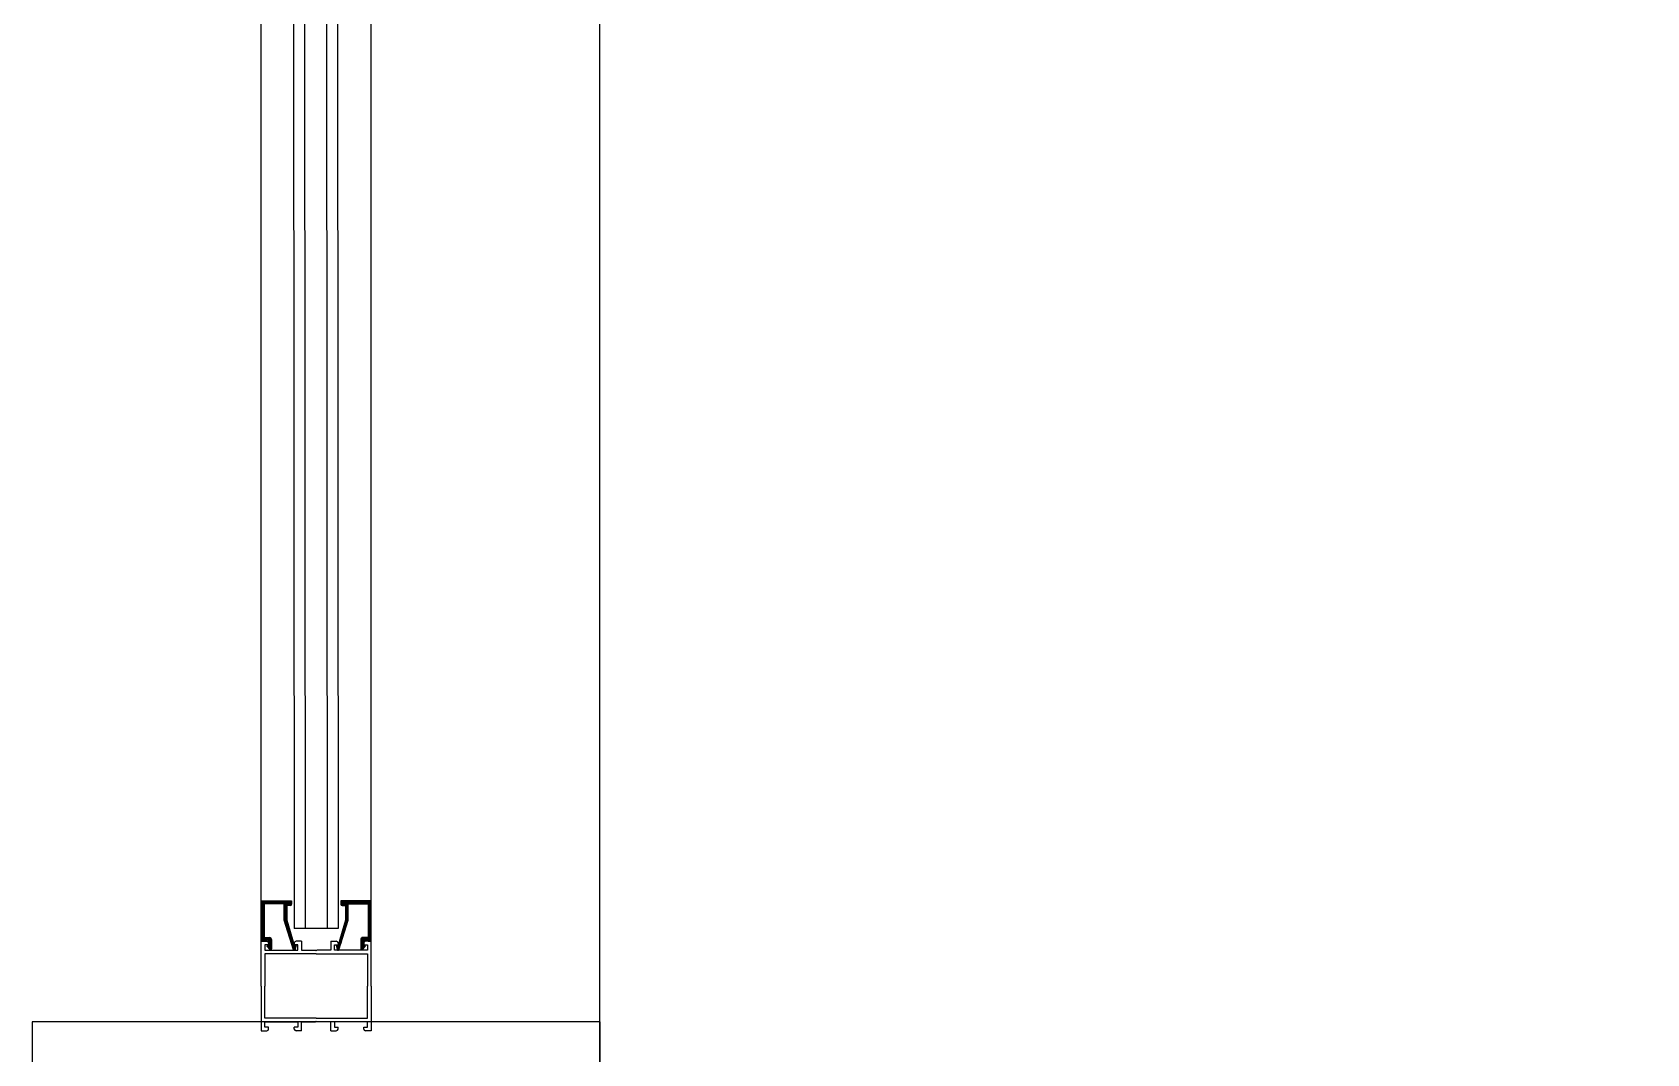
# Model space of a CAD drawing. Header units: millimetres. Extents: x 106699 to 122058, y 158555 to 162844.
# Drawn here: x 112304.4 to 112392.6, y 159896.7 to 159952.5 of the extents above; entities that cross this region are included whole.
import ezdxf

# ---------------------------------------------------------------- set-up
doc = ezdxf.new("R2010")
doc.units = ezdxf.units.MM
for name, color, linetype in [('300_Z4_FCD_F03$0$0-LNS-VL8', 252, 'Continuous'), ('300_Z4_FCD_F03$0$3-EXT-PRF', 231, 'Continuous'), ('300_Z4_FCD_F03$0$3-OPN-GLS', 4, 'Continuous'), ('300_Z4_STR_F03$0$2-SPS-RCN', 2, 'Continuous')]:
    doc.layers.add(name, color=color, linetype=linetype)
doc.layers.add('300_Z4_STR_F03$0$AUDIT_D_220920114151-103', color=251, linetype='Continuous', lineweight=5)
doc.layers.add('area', color=200, linetype='Continuous', plot=False)

# ---------------------------------------------------------------- blocks, each defined once
blk = doc.blocks.new('ÇEÇEVE')
at = {"layer": '300_Z4_FCD_F03$0$0-LNS-VL8'}
for p, q in [((104102.88, 177893.89), (104198.956, 177893.89)), ((104102.88, 177887.89), (104198.956, 177887.89))]:
    blk.add_line(p, q, dxfattribs=at)
at = {"layer": '300_Z4_FCD_F03$0$3-EXT-PRF'}
for p, q in [((104095.78, 177893.89), (104095.78, 177893.59)), ((104098.23, 177893.89), (104095.78, 177893.89)), ((104098.23, 177893.89), (104100.68, 177893.89)), ((104100.68, 177893.89), (104100.68, 177893.59)), ((104100.68, 177893.74), (104100.68, 177893.89)), ((104100.68, 177893.89), (104102.88, 177893.89)), ((104100.88, 177893.685), (104100.68, 177893.885)), ((104100.88, 177893.667), (104100.68, 177893.867)), ((104100.88, 177893.65), (104100.68, 177893.85)), ((104100.88, 177893.632), (104100.68, 177893.832)), ((104100.88, 177893.614), (104100.68, 177893.814)), ((104100.88, 177893.597), (104100.68, 177893.797)), ((104100.719, 177893.74), (104100.68, 177893.779)), ((104100.88, 177893.703), (104100.693, 177893.89)), ((104100.88, 177893.72), (104100.71, 177893.89)), ((104100.88, 177893.738), (104100.728, 177893.89)), ((104100.896, 177893.74), (104100.746, 177893.89)), ((104100.913, 177893.74), (104100.763, 177893.89)), ((104100.931, 177893.74), (104100.781, 177893.89)), ((104100.949, 177893.74), (104100.799, 177893.89)), ((104100.966, 177893.74), (104100.816, 177893.89)), ((104100.984, 177893.74), (104100.834, 177893.89)), ((104101.002, 177893.74), (104100.852, 177893.89)), ((104101.019, 177893.74), (104100.869, 177893.89)), ((104101.037, 177893.74), (104100.887, 177893.89)), ((104101.055, 177893.74), (104100.905, 177893.89)), ((104101.072, 177893.74), (104100.922, 177893.89)), ((104101.09, 177893.74), (104100.94, 177893.89)), ((104101.108, 177893.74), (104100.958, 177893.89)), ((104101.125, 177893.74), (104100.975, 177893.89)), ((104101.143, 177893.74), (104100.993, 177893.89)), ((104101.161, 177893.74), (104101.011, 177893.89)), ((104101.179, 177893.74), (104101.029, 177893.89)), ((104101.196, 177893.74), (104101.046, 177893.89)), ((104101.214, 177893.74), (104101.064, 177893.89)), ((104101.232, 177893.74), (104101.082, 177893.89)), ((104101.249, 177893.74), (104101.099, 177893.89)), ((104101.267, 177893.74), (104101.117, 177893.89)), ((104101.285, 177893.74), (104101.135, 177893.89)), ((104101.302, 177893.74), (104101.152, 177893.89)), ((104101.32, 177893.74), (104101.17, 177893.89)), ((104101.338, 177893.74), (104101.188, 177893.89)), ((104101.355, 177893.74), (104101.205, 177893.89)), ((104101.373, 177893.74), (104101.223, 177893.89)), ((104101.391, 177893.74), (104101.241, 177893.89)), ((104101.408, 177893.74), (104101.258, 177893.89)), ((104101.426, 177893.74), (104101.276, 177893.89)), ((104101.444, 177893.74), (104101.294, 177893.89)), ((104101.461, 177893.74), (104101.311, 177893.89)), ((104101.479, 177893.74), (104101.329, 177893.89)), ((104101.497, 177893.74), (104101.347, 177893.89)), ((104101.514, 177893.74), (104101.364, 177893.89)), ((104101.532, 177893.74), (104101.382, 177893.89)), ((104101.55, 177893.74), (104101.4, 177893.89)), ((104101.567, 177893.74), (104101.417, 177893.89)), ((104101.585, 177893.74), (104101.435, 177893.89)), ((104101.603, 177893.74), (104101.453, 177893.89)), ((104101.62, 177893.74), (104101.47, 177893.89)), ((104101.638, 177893.74), (104101.488, 177893.89)), ((104101.656, 177893.74), (104101.506, 177893.89)), ((104101.673, 177893.74), (104101.523, 177893.89)), ((104101.691, 177893.74), (104101.541, 177893.89)), ((104101.709, 177893.74), (104101.559, 177893.89)), ((104101.727, 177893.74), (104101.577, 177893.89)), ((104101.744, 177893.74), (104101.594, 177893.89)), ((104101.762, 177893.74), (104101.612, 177893.89)), ((104101.78, 177893.74), (104101.63, 177893.89)), ((104101.797, 177893.74), (104101.647, 177893.89)), ((104101.815, 177893.74), (104101.665, 177893.89)), ((104101.833, 177893.74), (104101.683, 177893.89)), ((104101.85, 177893.74), (104101.7, 177893.89)), ((104101.868, 177893.74), (104101.718, 177893.89)), ((104101.886, 177893.74), (104101.736, 177893.89)), ((104101.903, 177893.74), (104101.753, 177893.89)), ((104101.921, 177893.74), (104101.771, 177893.89)), ((104101.939, 177893.74), (104101.789, 177893.89)), ((104101.956, 177893.74), (104101.806, 177893.89)), ((104101.974, 177893.74), (104101.824, 177893.89)), ((104101.992, 177893.74), (104101.842, 177893.89)), ((104102.009, 177893.74), (104101.859, 177893.89)), ((104102.027, 177893.74), (104101.877, 177893.89)), ((104102.045, 177893.74), (104101.895, 177893.89)), ((104102.062, 177893.74), (104101.912, 177893.89)), ((104102.08, 177893.74), (104101.93, 177893.89)), ((104102.098, 177893.74), (104101.948, 177893.89)), ((104102.115, 177893.74), (104101.965, 177893.89)), ((104102.133, 177893.74), (104101.983, 177893.89)), ((104102.151, 177893.74), (104102.001, 177893.89)), ((104102.168, 177893.74), (104102.018, 177893.89)), ((104102.186, 177893.74), (104102.036, 177893.89)), ((104102.204, 177893.74), (104102.054, 177893.89)), ((104102.221, 177893.74), (104102.071, 177893.89)), ((104102.239, 177893.74), (104102.089, 177893.89)), ((104102.257, 177893.74), (104102.107, 177893.89)), ((104102.275, 177893.74), (104102.125, 177893.89)), ((104102.292, 177893.74), (104102.142, 177893.89)), ((104102.31, 177893.74), (104102.16, 177893.89)), ((104102.328, 177893.74), (104102.178, 177893.89)), ((104102.345, 177893.74), (104102.195, 177893.89)), ((104102.363, 177893.74), (104102.213, 177893.89)), ((104102.381, 177893.74), (104102.231, 177893.89)), ((104102.398, 177893.74), (104102.248, 177893.89)), ((104102.416, 177893.74), (104102.266, 177893.89)), ((104102.434, 177893.74), (104102.284, 177893.89)), ((104102.451, 177893.74), (104102.301, 177893.89)), ((104102.469, 177893.74), (104102.319, 177893.89)), ((104102.487, 177893.74), (104102.337, 177893.89)), ((104102.504, 177893.74), (104102.354, 177893.89)), ((104102.522, 177893.74), (104102.372, 177893.89)), ((104102.54, 177893.74), (104102.39, 177893.89)), ((104102.557, 177893.74), (104102.407, 177893.89)), ((104102.575, 177893.74), (104102.425, 177893.89)), ((104102.593, 177893.74), (104102.443, 177893.89)), ((104102.61, 177893.74), (104102.46, 177893.89)), ((104102.628, 177893.74), (104102.478, 177893.89)), ((104102.646, 177893.74), (104102.496, 177893.89)), ((104102.663, 177893.74), (104102.513, 177893.89)), ((104102.681, 177893.74), (104102.531, 177893.89)), ((104102.699, 177893.74), (104102.549, 177893.89)), ((104102.716, 177893.74), (104102.566, 177893.89)), ((104102.88, 177893.594), (104102.584, 177893.89)), ((104102.88, 177893.612), (104102.602, 177893.89)), ((104102.88, 177893.63), (104102.62, 177893.89)), ((104102.88, 177893.647), (104102.637, 177893.89)), ((104102.88, 177893.665), (104102.655, 177893.89)), ((104102.88, 177893.683), (104102.673, 177893.89)), ((104102.88, 177893.7), (104102.69, 177893.89)), ((104102.88, 177893.718), (104102.708, 177893.89)), ((104102.88, 177893.736), (104102.726, 177893.89)), ((104102.88, 177893.753), (104102.743, 177893.89)), ((104102.88, 177893.771), (104102.761, 177893.89)), ((104102.88, 177893.789), (104102.779, 177893.89)), ((104102.88, 177893.806), (104102.796, 177893.89)), ((104102.88, 177893.824), (104102.814, 177893.89)), ((104102.88, 177893.842), (104102.832, 177893.89)), ((104102.88, 177893.859), (104102.849, 177893.89)), ((104102.88, 177893.877), (104102.867, 177893.89)), ((104102.88, 177893.89), (104102.88, 177892.24)), ((104095.88, 177893.49), (104095.98, 177893.49)), ((104095.98, 177893.69), (104096.28, 177893.69)), ((104095.98, 177893.49), (104095.98, 177893.69)), ((104096.28, 177893.69), (104096.28, 177891.89)), ((104096.48, 177893.69), (104098.23, 177893.69)), ((104096.48, 177890.89), (104096.48, 177893.69)), ((104099.98, 177893.69), (104098.23, 177893.69)), ((104099.98, 177890.89), (104099.98, 177893.69)), ((104100.48, 177893.69), (104100.18, 177893.69)), ((104100.18, 177893.69), (104100.18, 177891.89)), ((104100.21, 177893.4), (104100.4, 177893.58)), ((104100.28, 177893.33), (104100.21, 177893.4)), ((104100.21, 177893.38), (104100.21, 177893.4)), ((104100.263, 177893.33), (104100.21, 177893.383)), ((104100.242, 177893.333), (104100.213, 177893.362)), ((104100.298, 177893.33), (104100.219, 177893.409)), ((104100.316, 177893.33), (104100.228, 177893.418)), ((104100.333, 177893.33), (104100.237, 177893.426)), ((104100.351, 177893.33), (104100.246, 177893.435)), ((104100.369, 177893.33), (104100.255, 177893.443)), ((104100.78, 177893.33), (104100.26, 177893.33)), ((104100.386, 177893.33), (104100.264, 177893.452)), ((104100.404, 177893.33), (104100.273, 177893.46)), ((104100.422, 177893.33), (104100.283, 177893.469)), ((104100.439, 177893.33), (104100.292, 177893.478)), ((104100.457, 177893.33), (104100.301, 177893.486)), ((104100.475, 177893.33), (104100.31, 177893.495)), ((104100.492, 177893.33), (104100.319, 177893.503)), ((104100.51, 177893.33), (104100.328, 177893.512)), ((104100.528, 177893.33), (104100.337, 177893.521)), ((104100.546, 177893.33), (104100.346, 177893.529)), ((104100.563, 177893.33), (104100.355, 177893.538)), ((104100.581, 177893.33), (104100.364, 177893.546)), ((104100.599, 177893.33), (104100.373, 177893.555)), ((104100.45, 177893.496), (104100.383, 177893.564)), ((104100.424, 177893.54), (104100.392, 177893.572)), ((104100.4, 177893.58), (104100.46, 177893.48)), ((104100.46, 177893.48), (104100.73, 177893.48)), ((104100.616, 177893.33), (104100.466, 177893.48)), ((104100.48, 177893.49), (104100.48, 177893.69)), ((104100.58, 177893.49), (104100.48, 177893.49)), ((104100.634, 177893.33), (104100.484, 177893.48)), ((104100.652, 177893.33), (104100.502, 177893.48)), ((104100.669, 177893.33), (104100.519, 177893.48)), ((104100.687, 177893.33), (104100.537, 177893.48)), ((104100.705, 177893.33), (104100.555, 177893.48)), ((104100.722, 177893.33), (104100.572, 177893.48)), ((104100.74, 177893.33), (104100.59, 177893.48)), ((104100.758, 177893.33), (104100.608, 177893.48)), ((104100.775, 177893.33), (104100.625, 177893.48)), ((104100.792, 177893.331), (104100.643, 177893.48)), ((104100.807, 177893.334), (104100.661, 177893.48)), ((104100.82, 177893.338), (104100.678, 177893.48)), ((104100.701, 177893.74), (104100.68, 177893.761)), ((104100.684, 177893.74), (104100.68, 177893.744)), ((104100.73, 177893.74), (104100.68, 177893.74)), ((104100.832, 177893.344), (104100.696, 177893.48)), ((104100.842, 177893.352), (104100.714, 177893.48)), ((104100.73, 177893.48), (104100.73, 177893.74)), ((104100.88, 177893.579), (104100.73, 177893.729)), ((104100.88, 177893.561), (104100.73, 177893.711)), ((104100.88, 177893.544), (104100.73, 177893.694)), ((104100.88, 177893.526), (104100.73, 177893.676)), ((104100.88, 177893.508), (104100.73, 177893.658)), ((104100.88, 177893.491), (104100.73, 177893.641)), ((104100.88, 177893.473), (104100.73, 177893.623)), ((104100.88, 177893.455), (104100.73, 177893.605)), ((104100.88, 177893.437), (104100.73, 177893.587)), ((104100.879, 177893.42), (104100.73, 177893.57)), ((104100.877, 177893.405), (104100.73, 177893.552)), ((104100.872, 177893.392), (104100.73, 177893.534)), ((104100.867, 177893.38), (104100.73, 177893.517)), ((104100.86, 177893.369), (104100.73, 177893.499)), ((104100.851, 177893.36), (104100.73, 177893.481)), ((104102.73, 177893.74), (104100.88, 177893.74)), ((104100.88, 177893.74), (104100.88, 177893.43)), ((104102.73, 177892.64), (104102.73, 177893.74)), ((104102.88, 177893.576), (104102.73, 177893.726)), ((104102.88, 177893.559), (104102.73, 177893.709)), ((104102.88, 177893.541), (104102.73, 177893.691)), ((104102.88, 177893.523), (104102.73, 177893.673)), ((104102.88, 177893.506), (104102.73, 177893.656)), ((104102.88, 177893.488), (104102.73, 177893.638)), ((104102.88, 177893.47), (104102.73, 177893.62)), ((104102.88, 177893.453), (104102.73, 177893.603)), ((104102.88, 177893.435), (104102.73, 177893.585)), ((104102.88, 177893.417), (104102.73, 177893.567)), ((104102.88, 177893.4), (104102.73, 177893.55)), ((104102.88, 177893.382), (104102.73, 177893.532)), ((104102.88, 177893.364), (104102.73, 177893.514)), ((104102.88, 177893.347), (104102.73, 177893.497)), ((104102.88, 177893.329), (104102.73, 177893.479)), ((104102.88, 177893.311), (104102.73, 177893.461)), ((104102.88, 177893.294), (104102.73, 177893.444)), ((104102.88, 177893.276), (104102.73, 177893.426)), ((104102.88, 177893.258), (104102.73, 177893.408)), ((104102.88, 177893.241), (104102.73, 177893.391)), ((104102.88, 177893.223), (104102.73, 177893.373)), ((104102.88, 177893.205), (104102.73, 177893.355)), ((104102.88, 177893.188), (104102.73, 177893.338)), ((104102.88, 177893.17), (104102.73, 177893.32)), ((104102.88, 177893.152), (104102.73, 177893.302)), ((104102.88, 177893.135), (104102.73, 177893.285)), ((104102.88, 177893.117), (104102.73, 177893.267)), ((104102.88, 177893.099), (104102.73, 177893.249)), ((104102.88, 177893.082), (104102.73, 177893.232)), ((104102.88, 177893.064), (104102.73, 177893.214)), ((104102.88, 177893.046), (104102.73, 177893.196)), ((104102.88, 177893.028), (104102.73, 177893.178)), ((104102.88, 177893.011), (104102.73, 177893.161)), ((104102.88, 177892.993), (104102.73, 177893.143)), ((104102.88, 177892.975), (104102.73, 177893.125)), ((104102.88, 177892.958), (104102.73, 177893.108)), ((104102.88, 177892.94), (104102.73, 177893.09)), ((104102.88, 177892.922), (104102.73, 177893.072)), ((104102.88, 177892.905), (104102.73, 177893.055)), ((104102.88, 177892.887), (104102.73, 177893.037)), ((104102.88, 177892.869), (104102.73, 177893.019)), ((104102.88, 177892.852), (104102.73, 177893.002)), ((104102.88, 177892.834), (104102.73, 177892.984)), ((104102.88, 177892.816), (104102.73, 177892.966)), ((104102.88, 177892.799), (104102.73, 177892.949)), ((104102.88, 177892.781), (104102.73, 177892.931)), ((104102.88, 177892.763), (104102.73, 177892.913)), ((104102.88, 177892.746), (104102.73, 177892.896)), ((104095.88, 177892.09), (104095.98, 177892.09)), ((104095.98, 177891.89), (104095.98, 177892.09)), ((104100.226, 177892.041), (104100.18, 177892.087)), ((104100.18, 177892.051), (104100.18, 177892.085)), ((104100.203, 177892.046), (104100.18, 177892.069)), ((104100.181, 177892.05), (104100.18, 177892.052)), ((104100.46, 177891.99), (104100.18, 177892.051)), ((104100.249, 177892.036), (104100.183, 177892.102)), ((104100.271, 177892.031), (104100.189, 177892.114)), ((104100.294, 177892.026), (104100.197, 177892.123)), ((104100.316, 177892.021), (104100.207, 177892.13)), ((104100.21, 177892.131), (104101.83, 177892.64)), ((104100.339, 177892.016), (104100.221, 177892.134)), ((104100.362, 177892.011), (104100.234, 177892.139)), ((104100.384, 177892.006), (104100.248, 177892.143)), ((104100.407, 177892.001), (104100.261, 177892.147)), ((104100.429, 177891.996), (104100.274, 177892.151)), ((104100.452, 177891.992), (104100.288, 177892.156)), ((104100.46, 177892.001), (104100.301, 177892.16)), ((104100.46, 177892.019), (104100.315, 177892.164)), ((104100.46, 177892.037), (104100.328, 177892.168)), ((104100.46, 177892.054), (104100.342, 177892.173)), ((104100.46, 177892.072), (104100.355, 177892.177)), ((104100.46, 177892.09), (104100.369, 177892.181)), ((104100.473, 177892.094), (104100.382, 177892.185)), ((104100.487, 177892.098), (104100.395, 177892.189)), ((104100.501, 177892.102), (104100.409, 177892.194)), ((104100.514, 177892.106), (104100.422, 177892.198)), ((104100.528, 177892.11), (104100.436, 177892.202)), ((104100.542, 177892.114), (104100.449, 177892.206)), ((104101.83, 177892.49), (104100.46, 177892.09)), ((104100.46, 177892.09), (104100.46, 177891.99)), ((104100.556, 177892.118), (104100.463, 177892.211)), ((104100.569, 177892.122), (104100.476, 177892.215)), ((104100.48, 177891.89), (104100.48, 177892.09)), ((104100.58, 177892.09), (104100.48, 177892.09)), ((104100.583, 177892.126), (104100.49, 177892.219)), ((104100.597, 177892.13), (104100.503, 177892.223)), ((104100.61, 177892.134), (104100.517, 177892.227)), ((104100.624, 177892.138), (104100.53, 177892.232)), ((104100.638, 177892.142), (104100.543, 177892.236)), ((104100.651, 177892.146), (104100.557, 177892.24)), ((104100.665, 177892.15), (104100.57, 177892.244)), ((104100.679, 177892.154), (104100.584, 177892.249)), ((104100.692, 177892.158), (104100.597, 177892.253)), ((104100.706, 177892.162), (104100.611, 177892.257)), ((104100.72, 177892.166), (104100.624, 177892.261)), ((104100.733, 177892.17), (104100.638, 177892.265)), ((104100.747, 177892.174), (104100.651, 177892.27)), ((104100.761, 177892.178), (104100.665, 177892.274)), ((104100.774, 177892.182), (104100.678, 177892.278)), ((104100.788, 177892.186), (104100.691, 177892.282)), ((104100.802, 177892.19), (104100.705, 177892.287)), ((104100.815, 177892.194), (104100.718, 177892.291)), ((104100.829, 177892.198), (104100.732, 177892.295)), ((104100.843, 177892.202), (104100.745, 177892.299)), ((104100.857, 177892.206), (104100.759, 177892.303)), ((104100.87, 177892.21), (104100.772, 177892.308)), ((104100.884, 177892.214), (104100.786, 177892.312)), ((104100.898, 177892.218), (104100.799, 177892.316)), ((104100.911, 177892.222), (104100.813, 177892.32)), ((104100.925, 177892.226), (104100.826, 177892.325)), ((104100.939, 177892.23), (104100.839, 177892.329)), ((104100.952, 177892.234), (104100.853, 177892.333)), ((104100.966, 177892.238), (104100.866, 177892.337)), ((104100.98, 177892.242), (104100.88, 177892.341)), ((104100.993, 177892.246), (104100.893, 177892.346)), ((104101.007, 177892.25), (104100.907, 177892.35)), ((104101.021, 177892.254), (104100.92, 177892.354)), ((104101.034, 177892.258), (104100.934, 177892.358)), ((104101.048, 177892.262), (104100.947, 177892.363)), ((104101.062, 177892.266), (104100.961, 177892.367)), ((104101.075, 177892.27), (104100.974, 177892.371)), ((104101.089, 177892.274), (104100.987, 177892.375)), ((104101.103, 177892.278), (104101.001, 177892.38)), ((104101.117, 177892.282), (104101.014, 177892.384)), ((104101.13, 177892.286), (104101.028, 177892.388)), ((104101.144, 177892.29), (104101.041, 177892.392)), ((104101.158, 177892.294), (104101.055, 177892.396)), ((104101.171, 177892.298), (104101.068, 177892.401)), ((104101.185, 177892.302), (104101.082, 177892.405)), ((104101.199, 177892.306), (104101.095, 177892.409)), ((104101.212, 177892.31), (104101.108, 177892.413)), ((104101.226, 177892.314), (104101.122, 177892.418)), ((104101.24, 177892.318), (104101.135, 177892.422)), ((104101.253, 177892.322), (104101.149, 177892.426)), ((104101.267, 177892.326), (104101.162, 177892.43)), ((104101.281, 177892.33), (104101.176, 177892.434)), ((104101.294, 177892.334), (104101.189, 177892.439)), ((104101.308, 177892.338), (104101.203, 177892.443)), ((104101.322, 177892.341), (104101.216, 177892.447)), ((104101.335, 177892.345), (104101.23, 177892.451)), ((104101.349, 177892.349), (104101.243, 177892.456)), ((104101.363, 177892.353), (104101.256, 177892.46)), ((104101.376, 177892.357), (104101.27, 177892.464)), ((104101.39, 177892.361), (104101.283, 177892.468)), ((104101.404, 177892.365), (104101.297, 177892.472)), ((104101.418, 177892.369), (104101.31, 177892.477)), ((104101.431, 177892.373), (104101.324, 177892.481)), ((104101.445, 177892.377), (104101.337, 177892.485)), ((104101.459, 177892.381), (104101.351, 177892.489)), ((104101.472, 177892.385), (104101.364, 177892.494)), ((104101.486, 177892.389), (104101.378, 177892.498)), ((104101.5, 177892.393), (104101.391, 177892.502)), ((104101.513, 177892.397), (104101.404, 177892.506)), ((104101.527, 177892.401), (104101.418, 177892.51)), ((104101.541, 177892.405), (104101.431, 177892.515)), ((104101.554, 177892.409), (104101.445, 177892.519)), ((104101.568, 177892.413), (104101.458, 177892.523)), ((104101.582, 177892.417), (104101.472, 177892.527)), ((104101.595, 177892.421), (104101.485, 177892.532)), ((104101.609, 177892.425), (104101.499, 177892.536)), ((104101.623, 177892.429), (104101.512, 177892.54)), ((104101.636, 177892.433), (104101.526, 177892.544)), ((104101.65, 177892.437), (104101.539, 177892.549)), ((104101.664, 177892.441), (104101.552, 177892.553)), ((104101.677, 177892.445), (104101.566, 177892.557)), ((104101.691, 177892.449), (104101.579, 177892.561)), ((104101.705, 177892.453), (104101.593, 177892.565)), ((104101.719, 177892.457), (104101.606, 177892.57)), ((104101.732, 177892.461), (104101.62, 177892.574)), ((104101.746, 177892.465), (104101.633, 177892.578)), ((104101.76, 177892.469), (104101.647, 177892.582)), ((104101.773, 177892.473), (104101.66, 177892.587)), ((104101.787, 177892.477), (104101.674, 177892.591)), ((104101.801, 177892.481), (104101.687, 177892.595)), ((104101.814, 177892.485), (104101.7, 177892.599)), ((104101.828, 177892.489), (104101.714, 177892.603)), ((104101.845, 177892.49), (104101.727, 177892.608)), ((104101.863, 177892.49), (104101.741, 177892.612)), ((104101.881, 177892.49), (104101.754, 177892.616)), ((104101.898, 177892.49), (104101.768, 177892.62)), ((104101.916, 177892.49), (104101.781, 177892.625)), ((104101.934, 177892.49), (104101.795, 177892.629)), ((104101.951, 177892.49), (104101.808, 177892.633)), ((104101.969, 177892.49), (104101.822, 177892.637)), ((104101.83, 177892.64), (104101.93, 177892.64)), ((104102.63, 177892.49), (104101.83, 177892.49)), ((104101.987, 177892.49), (104101.837, 177892.64)), ((104102.004, 177892.49), (104101.854, 177892.64)), ((104102.022, 177892.49), (104101.872, 177892.64)), ((104102.04, 177892.49), (104101.89, 177892.64)), ((104102.057, 177892.49), (104101.907, 177892.64)), ((104102.075, 177892.49), (104101.925, 177892.64)), ((104101.93, 177892.64), (104102.73, 177892.64)), ((104102.093, 177892.49), (104101.943, 177892.64)), ((104102.11, 177892.49), (104101.96, 177892.64)), ((104102.128, 177892.49), (104101.978, 177892.64)), ((104102.146, 177892.49), (104101.996, 177892.64)), ((104102.163, 177892.49), (104102.013, 177892.64)), ((104102.181, 177892.49), (104102.031, 177892.64)), ((104102.199, 177892.49), (104102.049, 177892.64)), ((104102.216, 177892.49), (104102.066, 177892.64)), ((104102.234, 177892.49), (104102.084, 177892.64)), ((104102.252, 177892.49), (104102.102, 177892.64)), ((104102.269, 177892.49), (104102.119, 177892.64)), ((104102.287, 177892.49), (104102.137, 177892.64)), ((104102.305, 177892.49), (104102.155, 177892.64)), ((104102.322, 177892.49), (104102.172, 177892.64)), ((104102.34, 177892.49), (104102.19, 177892.64)), ((104102.358, 177892.49), (104102.208, 177892.64)), ((104102.375, 177892.49), (104102.225, 177892.64)), ((104102.393, 177892.49), (104102.243, 177892.64)), ((104102.411, 177892.49), (104102.261, 177892.64)), ((104102.429, 177892.49), (104102.279, 177892.64)), ((104102.446, 177892.49), (104102.296, 177892.64)), ((104102.464, 177892.49), (104102.314, 177892.64)), ((104102.482, 177892.49), (104102.332, 177892.64)), ((104102.499, 177892.49), (104102.349, 177892.64)), ((104102.517, 177892.49), (104102.367, 177892.64)), ((104102.535, 177892.49), (104102.385, 177892.64)), ((104102.552, 177892.49), (104102.402, 177892.64)), ((104102.57, 177892.49), (104102.42, 177892.64)), ((104102.588, 177892.49), (104102.438, 177892.64)), ((104102.605, 177892.49), (104102.455, 177892.64)), ((104102.623, 177892.49), (104102.473, 177892.64)), ((104102.88, 177892.251), (104102.491, 177892.64)), ((104102.88, 177892.268), (104102.508, 177892.64)), ((104102.88, 177892.286), (104102.526, 177892.64)), ((104102.88, 177892.304), (104102.544, 177892.64)), ((104102.88, 177892.321), (104102.561, 177892.64)), ((104102.88, 177892.339), (104102.579, 177892.64)), ((104102.88, 177892.357), (104102.597, 177892.64)), ((104102.88, 177892.374), (104102.614, 177892.64)), ((104102.63, 177892.315), (104102.63, 177892.49)), ((104102.873, 177892.24), (104102.63, 177892.483)), ((104102.855, 177892.24), (104102.63, 177892.465)), ((104102.838, 177892.24), (104102.63, 177892.448)), ((104102.82, 177892.24), (104102.63, 177892.43)), ((104102.802, 177892.24), (104102.63, 177892.412)), ((104102.785, 177892.24), (104102.63, 177892.395)), ((104102.767, 177892.24), (104102.63, 177892.377)), ((104102.749, 177892.24), (104102.63, 177892.359)), ((104102.732, 177892.24), (104102.63, 177892.342)), ((104102.714, 177892.24), (104102.63, 177892.324)), ((104102.696, 177892.24), (104102.63, 177892.306)), ((104102.88, 177892.392), (104102.632, 177892.64)), ((104102.67, 177892.248), (104102.638, 177892.28)), ((104102.88, 177892.41), (104102.65, 177892.64)), ((104102.88, 177892.427), (104102.667, 177892.64)), ((104102.88, 177892.445), (104102.685, 177892.64)), ((104102.88, 177892.463), (104102.703, 177892.64)), ((104102.88, 177892.24), (104102.705, 177892.24)), ((104102.88, 177892.48), (104102.72, 177892.64)), ((104102.88, 177892.728), (104102.73, 177892.878)), ((104102.88, 177892.71), (104102.73, 177892.86)), ((104102.88, 177892.693), (104102.73, 177892.843)), ((104102.88, 177892.675), (104102.73, 177892.825)), ((104102.88, 177892.657), (104102.73, 177892.807)), ((104102.88, 177892.64), (104102.73, 177892.79)), ((104102.88, 177892.622), (104102.73, 177892.772)), ((104102.88, 177892.604), (104102.73, 177892.754)), ((104102.88, 177892.587), (104102.73, 177892.737)), ((104102.88, 177892.569), (104102.73, 177892.719)), ((104102.88, 177892.551), (104102.73, 177892.701)), ((104102.88, 177892.534), (104102.73, 177892.684)), ((104102.88, 177892.516), (104102.73, 177892.666)), ((104102.88, 177892.498), (104102.73, 177892.648)), ((104095.78, 177891.69), (104095.78, 177891.99)), ((104095.78, 177891.69), (104096.28, 177891.69)), ((104096.28, 177891.89), (104095.98, 177891.89)), ((104096.28, 177891.69), (104096.28, 177890.92)), ((104100.18, 177891.89), (104100.48, 177891.89)), ((104100.68, 177891.69), (104100.18, 177891.69)), ((104100.18, 177891.69), (104100.18, 177890.92)), ((104100.68, 177891.69), (104100.68, 177891.99)), ((104096.28, 177890.92), (104096.31, 177890.89)), ((104096.28, 177890.86), (104096.31, 177890.89)), ((104096.28, 177890.09), (104096.28, 177890.86)), ((104096.48, 177890.89), (104096.48, 177888.09)), ((104099.98, 177890.89), (104099.98, 177888.09)), ((104100.18, 177890.92), (104100.15, 177890.89)), ((104100.18, 177890.86), (104100.15, 177890.89)), ((104100.18, 177890.09), (104100.18, 177890.86)), ((104095.78, 177890.09), (104096.28, 177890.09)), ((104095.78, 177890.09), (104095.78, 177889.79)), ((104095.88, 177889.69), (104095.98, 177889.69)), ((104096.28, 177889.89), (104095.98, 177889.89)), ((104095.98, 177889.89), (104095.98, 177889.69)), ((104096.28, 177888.09), (104096.28, 177889.89)), ((104100.68, 177890.09), (104100.18, 177890.09)), ((104100.18, 177889.89), (104100.48, 177889.89)), ((104100.18, 177888.09), (104100.18, 177889.89)), ((104100.46, 177889.79), (104100.18, 177889.729)), ((104100.226, 177889.739), (104100.18, 177889.693)), ((104100.203, 177889.734), (104100.18, 177889.71)), ((104100.181, 177889.729), (104100.18, 177889.728)), ((104100.18, 177889.729), (104100.18, 177889.694)), ((104100.249, 177889.744), (104100.183, 177889.678)), ((104100.271, 177889.749), (104100.189, 177889.666)), ((104100.294, 177889.754), (104100.197, 177889.657)), ((104100.316, 177889.759), (104100.207, 177889.65)), ((104100.21, 177889.649), (104101.83, 177889.14)), ((104100.339, 177889.764), (104100.221, 177889.645)), ((104100.362, 177889.768), (104100.234, 177889.641)), ((104100.384, 177889.773), (104100.248, 177889.637)), ((104100.407, 177889.778), (104100.261, 177889.633)), ((104100.429, 177889.783), (104100.274, 177889.628)), ((104100.452, 177889.788), (104100.288, 177889.624)), ((104100.46, 177889.778), (104100.301, 177889.62)), ((104100.46, 177889.761), (104100.315, 177889.616)), ((104100.46, 177889.743), (104100.328, 177889.611)), ((104100.46, 177889.725), (104100.342, 177889.607)), ((104100.46, 177889.708), (104100.355, 177889.603)), ((104100.46, 177889.69), (104100.369, 177889.599)), ((104100.473, 177889.686), (104100.382, 177889.594)), ((104100.487, 177889.682), (104100.395, 177889.59)), ((104100.501, 177889.678), (104100.409, 177889.586)), ((104100.514, 177889.674), (104100.422, 177889.582)), ((104100.528, 177889.67), (104100.436, 177889.578)), ((104100.542, 177889.666), (104100.449, 177889.573)), ((104100.46, 177889.69), (104100.46, 177889.79)), ((104101.83, 177889.29), (104100.46, 177889.69)), ((104100.556, 177889.662), (104100.463, 177889.569)), ((104100.569, 177889.658), (104100.476, 177889.565)), ((104100.48, 177889.89), (104100.48, 177889.69)), ((104100.58, 177889.69), (104100.48, 177889.69)), ((104100.583, 177889.654), (104100.49, 177889.561)), ((104100.597, 177889.65), (104100.503, 177889.556)), ((104100.61, 177889.646), (104100.517, 177889.552)), ((104100.624, 177889.642), (104100.53, 177889.548)), ((104100.638, 177889.638), (104100.543, 177889.544)), ((104100.651, 177889.634), (104100.557, 177889.54)), ((104100.665, 177889.63), (104100.57, 177889.535)), ((104100.679, 177889.626), (104100.584, 177889.531)), ((104100.692, 177889.622), (104100.597, 177889.527)), ((104100.706, 177889.618), (104100.611, 177889.523)), ((104100.72, 177889.614), (104100.624, 177889.518)), ((104100.733, 177889.61), (104100.638, 177889.514)), ((104100.747, 177889.606), (104100.651, 177889.51)), ((104100.761, 177889.602), (104100.665, 177889.506)), ((104100.774, 177889.598), (104100.678, 177889.502)), ((104100.68, 177890.09), (104100.68, 177889.79)), ((104100.788, 177889.594), (104100.691, 177889.497)), ((104100.802, 177889.59), (104100.705, 177889.493)), ((104100.815, 177889.586), (104100.718, 177889.489)), ((104100.829, 177889.582), (104100.732, 177889.485)), ((104100.843, 177889.578), (104100.745, 177889.48)), ((104100.857, 177889.574), (104100.759, 177889.476)), ((104100.87, 177889.57), (104100.772, 177889.472)), ((104100.884, 177889.566), (104100.786, 177889.468)), ((104100.898, 177889.562), (104100.799, 177889.464)), ((104100.911, 177889.558), (104100.813, 177889.459)), ((104100.925, 177889.554), (104100.826, 177889.455)), ((104100.939, 177889.55), (104100.839, 177889.451)), ((104100.952, 177889.546), (104100.853, 177889.447)), ((104100.966, 177889.542), (104100.866, 177889.442)), ((104100.98, 177889.538), (104100.88, 177889.438)), ((104100.993, 177889.534), (104100.893, 177889.434)), ((104101.007, 177889.53), (104100.907, 177889.43)), ((104101.021, 177889.526), (104100.92, 177889.426)), ((104101.034, 177889.522), (104100.934, 177889.421)), ((104101.048, 177889.518), (104100.947, 177889.417)), ((104101.062, 177889.514), (104100.961, 177889.413)), ((104101.075, 177889.51), (104100.974, 177889.409)), ((104101.089, 177889.506), (104100.987, 177889.404)), ((104101.103, 177889.502), (104101.001, 177889.4)), ((104101.117, 177889.498), (104101.014, 177889.396)), ((104101.13, 177889.494), (104101.028, 177889.392)), ((104101.144, 177889.49), (104101.041, 177889.387)), ((104101.158, 177889.486), (104101.055, 177889.383)), ((104101.171, 177889.482), (104101.068, 177889.379)), ((104101.185, 177889.478), (104101.082, 177889.375)), ((104101.199, 177889.474), (104101.095, 177889.371)), ((104101.212, 177889.47), (104101.108, 177889.366)), ((104101.226, 177889.466), (104101.122, 177889.362)), ((104101.24, 177889.462), (104101.135, 177889.358)), ((104101.253, 177889.458), (104101.149, 177889.354)), ((104101.267, 177889.454), (104101.162, 177889.349)), ((104101.281, 177889.45), (104101.176, 177889.345)), ((104101.294, 177889.446), (104101.189, 177889.341)), ((104101.308, 177889.442), (104101.203, 177889.337)), ((104101.322, 177889.438), (104101.216, 177889.333)), ((104101.335, 177889.434), (104101.23, 177889.328)), ((104101.349, 177889.43), (104101.243, 177889.324)), ((104101.363, 177889.426), (104101.256, 177889.32)), ((104101.376, 177889.422), (104101.27, 177889.316)), ((104101.39, 177889.418), (104101.283, 177889.311)), ((104101.404, 177889.414), (104101.297, 177889.307)), ((104101.418, 177889.41), (104101.31, 177889.303)), ((104101.431, 177889.406), (104101.324, 177889.299)), ((104101.445, 177889.402), (104101.337, 177889.295)), ((104101.459, 177889.398), (104101.351, 177889.29)), ((104101.472, 177889.394), (104101.364, 177889.286)), ((104101.486, 177889.39), (104101.378, 177889.282)), ((104101.5, 177889.386), (104101.391, 177889.278)), ((104101.513, 177889.382), (104101.404, 177889.273)), ((104101.527, 177889.378), (104101.418, 177889.269)), ((104101.541, 177889.374), (104101.431, 177889.265)), ((104101.554, 177889.37), (104101.445, 177889.261)), ((104101.568, 177889.366), (104101.458, 177889.257)), ((104101.582, 177889.362), (104101.472, 177889.252)), ((104101.595, 177889.358), (104101.485, 177889.248)), ((104101.609, 177889.354), (104101.499, 177889.244)), ((104102.88, 177889.529), (104102.491, 177889.14)), ((104102.88, 177889.511), (104102.508, 177889.14)), ((104102.88, 177889.494), (104102.526, 177889.14)), ((104102.88, 177889.476), (104102.544, 177889.14)), ((104102.88, 177889.458), (104102.561, 177889.14)), ((104102.88, 177889.441), (104102.579, 177889.14)), ((104102.88, 177889.423), (104102.597, 177889.14)), ((104102.88, 177889.405), (104102.614, 177889.14)), ((104102.714, 177889.54), (104102.63, 177889.456)), ((104102.732, 177889.54), (104102.63, 177889.438)), ((104102.749, 177889.54), (104102.63, 177889.42)), ((104102.767, 177889.54), (104102.63, 177889.403)), ((104102.785, 177889.54), (104102.63, 177889.385)), ((104102.802, 177889.54), (104102.63, 177889.367)), ((104102.82, 177889.54), (104102.63, 177889.35)), ((104102.838, 177889.54), (104102.63, 177889.332)), ((104102.855, 177889.54), (104102.63, 177889.314)), ((104102.873, 177889.54), (104102.63, 177889.297)), ((104102.696, 177889.539), (104102.63, 177889.474)), ((104102.63, 177889.465), (104102.63, 177889.29)), ((104102.88, 177889.388), (104102.632, 177889.14)), ((104102.67, 177889.531), (104102.638, 177889.5)), ((104102.88, 177889.37), (104102.65, 177889.14)), ((104102.88, 177889.352), (104102.667, 177889.14)), ((104102.88, 177889.54), (104102.705, 177889.54)), ((104102.88, 177887.89), (104102.88, 177889.54)), ((104101.623, 177889.35), (104101.512, 177889.24)), ((104101.636, 177889.346), (104101.526, 177889.235)), ((104101.65, 177889.342), (104101.539, 177889.231)), ((104101.664, 177889.338), (104101.552, 177889.227)), ((104101.677, 177889.334), (104101.566, 177889.223)), ((104101.691, 177889.33), (104101.579, 177889.218)), ((104101.705, 177889.326), (104101.593, 177889.214)), ((104101.719, 177889.322), (104101.606, 177889.21)), ((104101.732, 177889.318), (104101.62, 177889.206)), ((104101.746, 177889.314), (104101.633, 177889.202)), ((104101.76, 177889.31), (104101.647, 177889.197)), ((104101.773, 177889.306), (104101.66, 177889.193)), ((104101.787, 177889.302), (104101.674, 177889.189)), ((104101.801, 177889.298), (104101.687, 177889.185)), ((104101.814, 177889.294), (104101.7, 177889.18)), ((104101.828, 177889.29), (104101.714, 177889.176)), ((104101.845, 177889.29), (104101.727, 177889.172)), ((104101.863, 177889.29), (104101.741, 177889.168)), ((104101.881, 177889.29), (104101.754, 177889.164)), ((104101.898, 177889.29), (104101.768, 177889.159)), ((104101.916, 177889.29), (104101.781, 177889.155)), ((104101.934, 177889.29), (104101.795, 177889.151)), ((104101.951, 177889.29), (104101.808, 177889.147)), ((104101.969, 177889.29), (104101.822, 177889.142)), ((104102.63, 177889.29), (104101.83, 177889.29)), ((104101.83, 177889.14), (104101.93, 177889.14)), ((104101.987, 177889.29), (104101.837, 177889.14)), ((104102.004, 177889.29), (104101.854, 177889.14)), ((104102.022, 177889.29), (104101.872, 177889.14)), ((104102.04, 177889.29), (104101.89, 177889.14)), ((104102.057, 177889.29), (104101.907, 177889.14)), ((104102.075, 177889.29), (104101.925, 177889.14)), ((104101.93, 177889.14), (104102.73, 177889.14)), ((104102.093, 177889.29), (104101.943, 177889.14)), ((104102.11, 177889.29), (104101.96, 177889.14)), ((104102.128, 177889.29), (104101.978, 177889.14)), ((104102.146, 177889.29), (104101.996, 177889.14)), ((104102.163, 177889.29), (104102.013, 177889.14)), ((104102.181, 177889.29), (104102.031, 177889.14)), ((104102.199, 177889.29), (104102.049, 177889.14)), ((104102.216, 177889.29), (104102.066, 177889.14)), ((104102.234, 177889.29), (104102.084, 177889.14)), ((104102.252, 177889.29), (104102.102, 177889.14)), ((104102.269, 177889.29), (104102.119, 177889.14)), ((104102.287, 177889.29), (104102.137, 177889.14)), ((104102.305, 177889.29), (104102.155, 177889.14)), ((104102.322, 177889.29), (104102.172, 177889.14)), ((104102.34, 177889.29), (104102.19, 177889.14)), ((104102.358, 177889.29), (104102.208, 177889.14)), ((104102.375, 177889.29), (104102.225, 177889.14)), ((104102.393, 177889.29), (104102.243, 177889.14)), ((104102.411, 177889.29), (104102.261, 177889.14)), ((104102.429, 177889.29), (104102.279, 177889.14)), ((104102.446, 177889.29), (104102.296, 177889.14)), ((104102.464, 177889.29), (104102.314, 177889.14)), ((104102.482, 177889.29), (104102.332, 177889.14)), ((104102.499, 177889.29), (104102.349, 177889.14)), ((104102.517, 177889.29), (104102.367, 177889.14)), ((104102.535, 177889.29), (104102.385, 177889.14)), ((104102.552, 177889.29), (104102.402, 177889.14)), ((104102.57, 177889.29), (104102.42, 177889.14)), ((104102.588, 177889.29), (104102.438, 177889.14)), ((104102.605, 177889.29), (104102.455, 177889.14)), ((104102.623, 177889.29), (104102.473, 177889.14)), ((104102.88, 177889.335), (104102.685, 177889.14)), ((104102.88, 177889.317), (104102.703, 177889.14)), ((104102.88, 177889.299), (104102.72, 177889.14)), ((104102.88, 177889.282), (104102.73, 177889.132)), ((104102.88, 177889.264), (104102.73, 177889.114)), ((104102.88, 177889.246), (104102.73, 177889.096)), ((104102.88, 177889.228), (104102.73, 177889.078)), ((104102.88, 177889.211), (104102.73, 177889.061)), ((104102.88, 177889.193), (104102.73, 177889.043)), ((104102.88, 177889.175), (104102.73, 177889.025)), ((104102.88, 177889.158), (104102.73, 177889.008)), ((104102.88, 177889.14), (104102.73, 177888.99)), ((104102.73, 177889.14), (104102.73, 177888.04)), ((104102.88, 177889.122), (104102.73, 177888.972)), ((104102.88, 177889.105), (104102.73, 177888.955)), ((104102.88, 177889.087), (104102.73, 177888.937)), ((104102.88, 177889.069), (104102.73, 177888.919)), ((104102.88, 177889.052), (104102.73, 177888.902)), ((104102.88, 177889.034), (104102.73, 177888.884)), ((104102.88, 177889.016), (104102.73, 177888.866)), ((104102.88, 177888.999), (104102.73, 177888.849)), ((104102.88, 177888.981), (104102.73, 177888.831)), ((104102.88, 177888.963), (104102.73, 177888.813)), ((104102.88, 177888.946), (104102.73, 177888.796)), ((104102.88, 177888.928), (104102.73, 177888.778)), ((104102.88, 177888.91), (104102.73, 177888.76)), ((104102.88, 177888.893), (104102.73, 177888.743)), ((104102.88, 177888.875), (104102.73, 177888.725)), ((104102.88, 177888.857), (104102.73, 177888.707)), ((104102.88, 177888.84), (104102.73, 177888.69)), ((104102.88, 177888.822), (104102.73, 177888.672)), ((104102.88, 177888.804), (104102.73, 177888.654)), ((104102.88, 177888.787), (104102.73, 177888.637)), ((104102.88, 177888.769), (104102.73, 177888.619)), ((104102.88, 177888.751), (104102.73, 177888.601)), ((104102.88, 177888.734), (104102.73, 177888.584)), ((104102.88, 177888.716), (104102.73, 177888.566)), ((104102.88, 177888.698), (104102.73, 177888.548)), ((104102.88, 177888.68), (104102.73, 177888.53)), ((104102.88, 177888.663), (104102.73, 177888.513)), ((104102.88, 177888.645), (104102.73, 177888.495)), ((104102.88, 177888.627), (104102.73, 177888.477)), ((104102.88, 177888.61), (104102.73, 177888.46)), ((104102.88, 177888.592), (104102.73, 177888.442)), ((104102.88, 177888.574), (104102.73, 177888.424)), ((104102.88, 177888.557), (104102.73, 177888.407)), ((104102.88, 177888.539), (104102.73, 177888.389)), ((104102.88, 177888.521), (104102.73, 177888.371)), ((104102.88, 177888.504), (104102.73, 177888.354)), ((104102.88, 177888.486), (104102.73, 177888.336)), ((104095.78, 177887.89), (104095.78, 177888.19)), ((104098.23, 177887.89), (104095.78, 177887.89)), ((104095.88, 177888.29), (104095.98, 177888.29)), ((104095.98, 177888.29), (104095.98, 177888.09)), ((104095.98, 177888.09), (104096.28, 177888.09)), ((104096.48, 177888.09), (104098.23, 177888.09)), ((104099.98, 177888.09), (104098.23, 177888.09)), ((104098.23, 177887.89), (104100.68, 177887.89)), ((104100.48, 177888.09), (104100.18, 177888.09)), ((104100.263, 177888.45), (104100.21, 177888.397)), ((104100.28, 177888.45), (104100.21, 177888.379)), ((104100.21, 177888.4), (104100.21, 177888.379)), ((104100.21, 177888.379), (104100.4, 177888.2)), ((104100.242, 177888.446), (104100.213, 177888.418)), ((104100.298, 177888.45), (104100.219, 177888.371)), ((104100.316, 177888.45), (104100.228, 177888.362)), ((104100.333, 177888.45), (104100.237, 177888.354)), ((104100.351, 177888.45), (104100.246, 177888.345)), ((104100.369, 177888.45), (104100.255, 177888.336)), ((104100.78, 177888.45), (104100.26, 177888.45)), ((104100.386, 177888.45), (104100.264, 177888.328)), ((104100.404, 177888.45), (104100.273, 177888.319)), ((104100.422, 177888.45), (104100.283, 177888.311)), ((104100.439, 177888.45), (104100.292, 177888.302)), ((104100.457, 177888.45), (104100.301, 177888.293)), ((104100.475, 177888.45), (104100.31, 177888.285)), ((104100.492, 177888.45), (104100.319, 177888.276)), ((104100.51, 177888.45), (104100.328, 177888.268)), ((104100.528, 177888.45), (104100.337, 177888.259)), ((104100.546, 177888.45), (104100.346, 177888.25)), ((104100.563, 177888.45), (104100.355, 177888.242)), ((104100.581, 177888.45), (104100.364, 177888.233)), ((104100.599, 177888.45), (104100.373, 177888.225)), ((104100.45, 177888.284), (104100.383, 177888.216)), ((104100.424, 177888.24), (104100.392, 177888.208)), ((104100.4, 177888.2), (104100.46, 177888.3)), ((104100.46, 177888.3), (104100.73, 177888.3)), ((104100.616, 177888.45), (104100.466, 177888.3)), ((104100.58, 177888.29), (104100.48, 177888.29)), ((104100.48, 177888.29), (104100.48, 177888.09)), ((104100.634, 177888.45), (104100.484, 177888.3)), ((104100.652, 177888.45), (104100.502, 177888.3)), ((104100.669, 177888.45), (104100.519, 177888.3)), ((104100.687, 177888.45), (104100.537, 177888.3)), ((104100.705, 177888.45), (104100.555, 177888.3)), ((104100.722, 177888.45), (104100.572, 177888.3)), ((104100.74, 177888.45), (104100.59, 177888.3)), ((104100.758, 177888.45), (104100.608, 177888.3)), ((104100.775, 177888.45), (104100.625, 177888.3)), ((104100.792, 177888.449), (104100.643, 177888.3)), ((104100.807, 177888.446), (104100.661, 177888.3)), ((104100.82, 177888.441), (104100.678, 177888.3)), ((104100.68, 177887.89), (104100.68, 177888.19)), ((104100.88, 177888.183), (104100.68, 177887.983)), ((104100.88, 177888.165), (104100.68, 177887.965)), ((104100.88, 177888.148), (104100.68, 177887.948)), ((104100.88, 177888.13), (104100.68, 177887.93)), ((104100.88, 177888.112), (104100.68, 177887.912)), ((104100.88, 177888.095), (104100.68, 177887.895)), ((104100.684, 177888.04), (104100.68, 177888.036)), ((104100.701, 177888.04), (104100.68, 177888.018)), ((104100.719, 177888.04), (104100.68, 177888.001)), ((104100.73, 177888.04), (104100.68, 177888.04)), ((104100.68, 177888.04), (104100.68, 177887.89)), ((104100.68, 177887.89), (104102.88, 177887.89)), ((104100.88, 177888.077), (104100.693, 177887.89)), ((104100.832, 177888.435), (104100.696, 177888.3)), ((104100.88, 177888.059), (104100.71, 177887.89)), ((104100.842, 177888.428), (104100.714, 177888.3)), ((104100.88, 177888.042), (104100.728, 177887.89)), ((104100.851, 177888.42), (104100.73, 177888.298)), ((104100.86, 177888.41), (104100.73, 177888.281)), ((104100.867, 177888.4), (104100.73, 177888.263)), ((104100.872, 177888.388), (104100.73, 177888.245)), ((104100.877, 177888.374), (104100.73, 177888.228)), ((104100.879, 177888.359), (104100.73, 177888.21)), ((104100.88, 177888.342), (104100.73, 177888.192)), ((104100.88, 177888.325), (104100.73, 177888.175)), ((104100.88, 177888.307), (104100.73, 177888.157)), ((104100.73, 177888.3), (104100.73, 177888.04)), ((104100.88, 177888.289), (104100.73, 177888.139)), ((104100.88, 177888.271), (104100.73, 177888.121)), ((104100.88, 177888.254), (104100.73, 177888.104)), ((104100.88, 177888.236), (104100.73, 177888.086)), ((104100.88, 177888.218), (104100.73, 177888.068)), ((104100.88, 177888.201), (104100.73, 177888.051)), ((104100.896, 177888.04), (104100.746, 177887.89)), ((104100.913, 177888.04), (104100.763, 177887.89)), ((104100.931, 177888.04), (104100.781, 177887.89)), ((104100.949, 177888.04), (104100.799, 177887.89)), ((104100.966, 177888.04), (104100.816, 177887.89)), ((104100.984, 177888.04), (104100.834, 177887.89)), ((104101.002, 177888.04), (104100.852, 177887.89)), ((104101.019, 177888.04), (104100.869, 177887.89)), ((104100.88, 177888.04), (104100.88, 177888.35)), ((104102.73, 177888.04), (104100.88, 177888.04)), ((104101.037, 177888.04), (104100.887, 177887.89)), ((104101.055, 177888.04), (104100.905, 177887.89)), ((104101.072, 177888.04), (104100.922, 177887.89)), ((104101.09, 177888.04), (104100.94, 177887.89)), ((104101.108, 177888.04), (104100.958, 177887.89)), ((104101.125, 177888.04), (104100.975, 177887.89)), ((104101.143, 177888.04), (104100.993, 177887.89)), ((104101.161, 177888.04), (104101.011, 177887.89)), ((104101.179, 177888.04), (104101.029, 177887.89)), ((104101.196, 177888.04), (104101.046, 177887.89)), ((104101.214, 177888.04), (104101.064, 177887.89)), ((104101.232, 177888.04), (104101.082, 177887.89)), ((104101.249, 177888.04), (104101.099, 177887.89)), ((104101.267, 177888.04), (104101.117, 177887.89)), ((104101.285, 177888.04), (104101.135, 177887.89)), ((104101.302, 177888.04), (104101.152, 177887.89)), ((104101.32, 177888.04), (104101.17, 177887.89)), ((104101.338, 177888.04), (104101.188, 177887.89)), ((104101.355, 177888.04), (104101.205, 177887.89)), ((104101.373, 177888.04), (104101.223, 177887.89)), ((104101.391, 177888.04), (104101.241, 177887.89)), ((104101.408, 177888.04), (104101.258, 177887.89)), ((104101.426, 177888.04), (104101.276, 177887.89)), ((104101.444, 177888.04), (104101.294, 177887.89)), ((104101.461, 177888.04), (104101.311, 177887.89)), ((104101.479, 177888.04), (104101.329, 177887.89)), ((104101.497, 177888.04), (104101.347, 177887.89)), ((104101.514, 177888.04), (104101.364, 177887.89)), ((104101.532, 177888.04), (104101.382, 177887.89)), ((104101.55, 177888.04), (104101.4, 177887.89)), ((104101.567, 177888.04), (104101.417, 177887.89)), ((104101.585, 177888.04), (104101.435, 177887.89)), ((104101.603, 177888.04), (104101.453, 177887.89)), ((104101.62, 177888.04), (104101.47, 177887.89)), ((104101.638, 177888.04), (104101.488, 177887.89)), ((104101.656, 177888.04), (104101.506, 177887.89)), ((104101.673, 177888.04), (104101.523, 177887.89)), ((104101.691, 177888.04), (104101.541, 177887.89)), ((104101.709, 177888.04), (104101.559, 177887.89)), ((104101.727, 177888.04), (104101.577, 177887.89)), ((104101.744, 177888.04), (104101.594, 177887.89)), ((104101.762, 177888.04), (104101.612, 177887.89)), ((104101.78, 177888.04), (104101.63, 177887.89)), ((104101.797, 177888.04), (104101.647, 177887.89)), ((104101.815, 177888.04), (104101.665, 177887.89)), ((104101.833, 177888.04), (104101.683, 177887.89)), ((104101.85, 177888.04), (104101.7, 177887.89)), ((104101.868, 177888.04), (104101.718, 177887.89)), ((104101.886, 177888.04), (104101.736, 177887.89)), ((104101.903, 177888.04), (104101.753, 177887.89)), ((104101.921, 177888.04), (104101.771, 177887.89)), ((104101.939, 177888.04), (104101.789, 177887.89)), ((104101.956, 177888.04), (104101.806, 177887.89)), ((104101.974, 177888.04), (104101.824, 177887.89)), ((104101.992, 177888.04), (104101.842, 177887.89)), ((104102.009, 177888.04), (104101.859, 177887.89)), ((104102.027, 177888.04), (104101.877, 177887.89)), ((104102.045, 177888.04), (104101.895, 177887.89)), ((104102.062, 177888.04), (104101.912, 177887.89)), ((104102.08, 177888.04), (104101.93, 177887.89)), ((104102.098, 177888.04), (104101.948, 177887.89)), ((104102.115, 177888.04), (104101.965, 177887.89)), ((104102.133, 177888.04), (104101.983, 177887.89)), ((104102.151, 177888.04), (104102.001, 177887.89)), ((104102.168, 177888.04), (104102.018, 177887.89)), ((104102.186, 177888.04), (104102.036, 177887.89)), ((104102.204, 177888.04), (104102.054, 177887.89)), ((104102.221, 177888.04), (104102.071, 177887.89)), ((104102.239, 177888.04), (104102.089, 177887.89)), ((104102.257, 177888.04), (104102.107, 177887.89)), ((104102.275, 177888.04), (104102.125, 177887.89)), ((104102.292, 177888.04), (104102.142, 177887.89)), ((104102.31, 177888.04), (104102.16, 177887.89)), ((104102.328, 177888.04), (104102.178, 177887.89)), ((104102.345, 177888.04), (104102.195, 177887.89)), ((104102.363, 177888.04), (104102.213, 177887.89)), ((104102.381, 177888.04), (104102.231, 177887.89)), ((104102.398, 177888.04), (104102.248, 177887.89)), ((104102.416, 177888.04), (104102.266, 177887.89)), ((104102.434, 177888.04), (104102.284, 177887.89)), ((104102.451, 177888.04), (104102.301, 177887.89)), ((104102.469, 177888.04), (104102.319, 177887.89)), ((104102.487, 177888.04), (104102.337, 177887.89)), ((104102.504, 177888.04), (104102.354, 177887.89)), ((104102.522, 177888.04), (104102.372, 177887.89)), ((104102.54, 177888.04), (104102.39, 177887.89)), ((104102.557, 177888.04), (104102.407, 177887.89)), ((104102.575, 177888.04), (104102.425, 177887.89)), ((104102.593, 177888.04), (104102.443, 177887.89)), ((104102.61, 177888.04), (104102.46, 177887.89)), ((104102.628, 177888.04), (104102.478, 177887.89)), ((104102.646, 177888.04), (104102.496, 177887.89)), ((104102.663, 177888.04), (104102.513, 177887.89)), ((104102.681, 177888.04), (104102.531, 177887.89)), ((104102.699, 177888.04), (104102.549, 177887.89)), ((104102.716, 177888.04), (104102.566, 177887.89)), ((104102.88, 177888.186), (104102.584, 177887.89)), ((104102.88, 177888.168), (104102.602, 177887.89)), ((104102.88, 177888.15), (104102.62, 177887.89)), ((104102.88, 177888.132), (104102.637, 177887.89)), ((104102.88, 177888.115), (104102.655, 177887.89)), ((104102.88, 177888.097), (104102.673, 177887.89)), ((104102.88, 177888.079), (104102.69, 177887.89)), ((104102.88, 177888.062), (104102.708, 177887.89)), ((104102.88, 177888.044), (104102.726, 177887.89)), ((104102.88, 177888.468), (104102.73, 177888.318)), ((104102.88, 177888.451), (104102.73, 177888.301)), ((104102.88, 177888.433), (104102.73, 177888.283)), ((104102.88, 177888.415), (104102.73, 177888.265)), ((104102.88, 177888.398), (104102.73, 177888.248)), ((104102.88, 177888.38), (104102.73, 177888.23)), ((104102.88, 177888.362), (104102.73, 177888.212)), ((104102.88, 177888.345), (104102.73, 177888.195)), ((104102.88, 177888.327), (104102.73, 177888.177)), ((104102.88, 177888.309), (104102.73, 177888.159)), ((104102.88, 177888.292), (104102.73, 177888.142)), ((104102.88, 177888.274), (104102.73, 177888.124)), ((104102.88, 177888.256), (104102.73, 177888.106)), ((104102.88, 177888.239), (104102.73, 177888.089)), ((104102.88, 177888.221), (104102.73, 177888.071)), ((104102.88, 177888.203), (104102.73, 177888.053)), ((104102.88, 177888.026), (104102.743, 177887.89)), ((104102.88, 177888.009), (104102.761, 177887.89)), ((104102.88, 177887.991), (104102.779, 177887.89)), ((104102.88, 177887.973), (104102.796, 177887.89)), ((104102.88, 177887.956), (104102.814, 177887.89)), ((104102.88, 177887.938), (104102.832, 177887.89)), ((104102.88, 177887.92), (104102.849, 177887.89)), ((104102.88, 177887.903), (104102.867, 177887.89))]:
    blk.add_line(p, q, dxfattribs=at)
for centre, radius, start, end in [((104095.88, 177893.59), 0.1, 180, 270), ((104100.26, 177893.38), 0.05, 180, 270), ((104100.58, 177893.59), 0.1, 270, 0), ((104100.78, 177893.43), 0.1, 270, 0), ((104095.88, 177891.99), 0.1, 90, 180), ((104100.23, 177892.085), 0.05, 113.58999, 180), ((104100.58, 177891.99), 0.1, 0, 90), ((104102.705, 177892.315), 0.075, 180, 270), ((104095.88, 177889.79), 0.1, 180, 270), ((104100.23, 177889.694), 0.05, 180, 246.41001), ((104100.58, 177889.79), 0.1, 270, 0), ((104102.705, 177889.465), 0.075, 90, 180), ((104095.88, 177888.19), 0.1, 90, 180), ((104100.26, 177888.4), 0.05, 90, 180), ((104100.58, 177888.19), 0.1, 0, 90), ((104100.78, 177888.35), 0.1, 360, 90)]:
    blk.add_arc(centre, radius, start, end, dxfattribs=at)
at = {"layer": '300_Z4_FCD_F03$0$3-OPN-GLS'}
for p, q in [((104200.45, 177892.17), (104101.373, 177892.086)), ((104101.374, 177889.69), (104101.374, 177892.09)), ((104200.45, 177891.57), (104101.374, 177891.486)), ((104200.45, 177890.37), (104101.375, 177890.286)), ((104200.45, 177889.77), (104101.376, 177889.686))]:
    blk.add_line(p, q, dxfattribs=at)
blk = doc.blocks.new('COLUMN')
at = {"layer": '300_Z4_STR_F03$0$AUDIT_D_220920114151-103', "true_color": 0x303030}
h = blk.add_hatch(color=250, dxfattribs=at)
h.dxf.hatch_style = 1
h.paths.add_polyline_path([(104767.618, 177818.405), (104852.616, 177818.405), (104852.616, 177903.408), (104767.618, 177903.408)])
h.paths.add_polyline_path([(104052.618, 177903.405), (104052.618, 177818.405), (103967.618, 177818.405), (103967.618, 177903.405)])
edge = h.paths.add_edge_path()
edge.add_line((104052.618, 177498.405), (104052.618, 177438.405))
h.paths.add_polyline_path([(103967.618, 177498.405), (104052.618, 177498.405), (104052.618, 177438.405), (103967.618, 177438.405)])
h.paths.add_polyline_path([(104852.618, 177438.405), (104767.618, 177438.405), (104767.618, 177498.405), (104852.618, 177498.405)])
h.paths.add_polyline_path([(104852.618, 177018.405), (104767.618, 177018.405), (104767.618, 177103.405), (104852.618, 177103.405)])
h.paths.add_polyline_path([(103967.618, 176233.405), (103967.618, 176318.405), (104052.618, 176318.405), (104052.618, 176233.405)])
h.paths.add_polyline_path([(103967.618, 177103.405), (104052.618, 177103.405), (104052.618, 177018.405), (103967.618, 177018.405)])

msp = doc.modelspace()

# ---------------------------------------------------------------- linework, layer by layer
at = {"layer": '300_Z4_STR_F03$0$2-SPS-RCN'}
for points in [[(112335.405, 159854.781), (112335.405, 159898.444), (112304.369, 159898.444), (112304.369, 159867.363), (112304.368, 159566.318), (112335.37, 159566.318), (112335.252, 159766.781)], [(112335.405, 159854.578), (112335.405, 159867.362), (112335.405, 159898.444), (112304.369, 159898.444), (112304.369, 159867.362)]]:
    msp.add_lwpolyline(points, dxfattribs=at)
at = {"layer": 'area'}
msp.add_lwpolyline([(112335.394, 159857.778), (112335.368, 160371.596), (112990.368, 160371.596), (112990.368, 160057.264), (112990.368, 160057.264), (112990.368, 159989.581), (112990.368, 159989.581), (112990.368, 159857.981), (112990.368, 159857.981), (112990.368, 159792.981), (112803.572, 159792.981), (112803.572, 159907.98), (112793.572, 159907.98), (112793.572, 159857.981), (112706.172, 159857.981), (112706.172, 159907.98), (112696.172, 159907.98), (112696.172, 159792.981), (112395.572, 159792.981), (112395.34, 159857.992), (112335.394, 159857.778)], dxfattribs=at)

# ---------------------------------------------------------------- block references
at = {"rotation": 90}
for name in ['COLUMN', 'ÇEÇEVE']:
    msp.add_blockref(name, (290210.777, 55802.164), dxfattribs=at)

doc.saveas('drawing.dxf')
